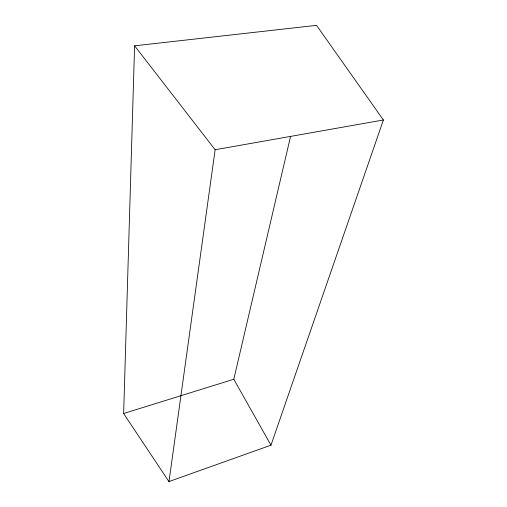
<?xml version="1.0" encoding="UTF-8"?>
<svg xmlns="http://www.w3.org/2000/svg" width="507" height="507" viewBox="0 0 507 507"><rect width="100%" height="100%" fill="white"/><g stroke="black" fill="none" stroke-linecap="round" stroke-linejoin="round"><path stroke-width="0.76" d="M123.645 413.598L134.596 45.814L316.52 25.35L383.393 119.982L270.979 445.19L168.926 481.58L123.607 413.522L233.803 379.255L290.568 136.377M134.596 45.814L215.133 149.742L168.977 481.65M215.133 149.742L383.393 119.982M233.803 379.255L270.979 445.19"/></g></svg>
